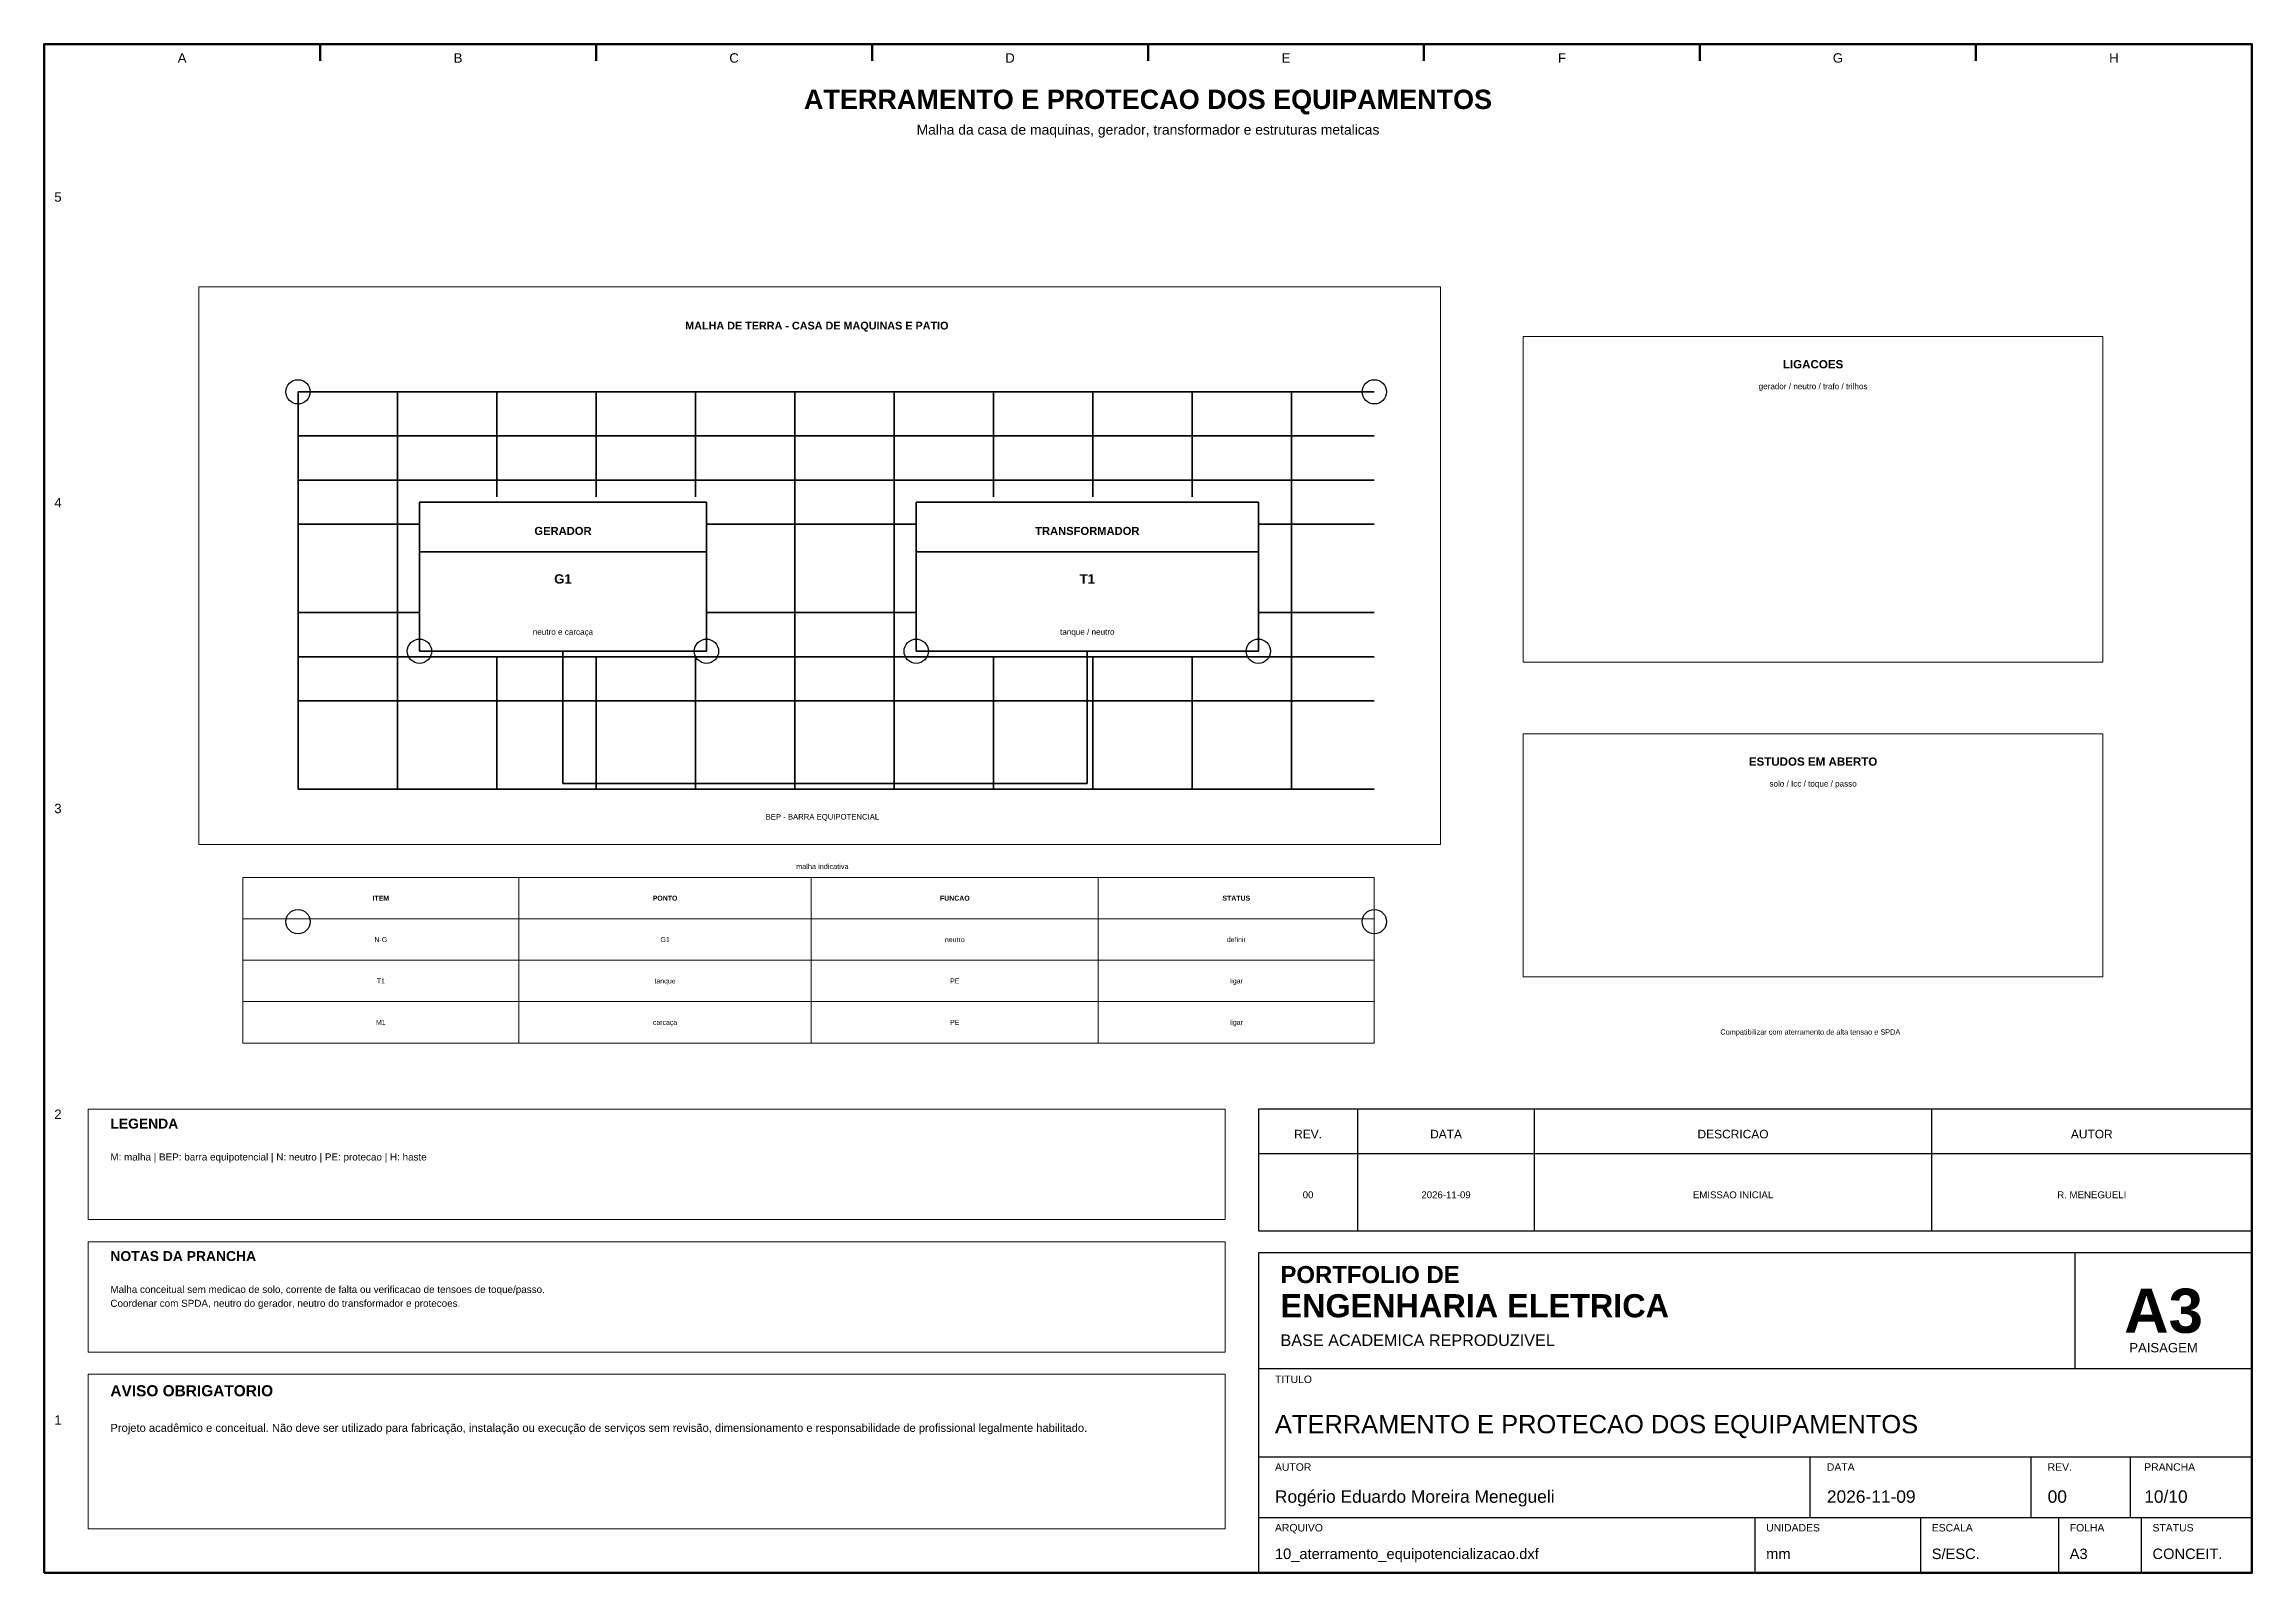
# Model space of a CAD drawing. Header units: millimetres. Extents: x 10 to 410, y 10 to 287.
import ezdxf
from ezdxf.enums import TextEntityAlignment as Align

# ---------------------------------------------------------------- set-up
doc = ezdxf.new("R2010")
doc.units = ezdxf.units.MM
for name, color, linetype, lineweight in [('00_MOLDURA', 7, 'CONTINUOUS', 50), ('01_CARIMBO', 7, 'CONTINUOUS', 25), ('02_TEXTO', 7, 'CONTINUOUS', 18), ('04_EQUIPAMENTOS', 250, 'CONTINUOUS', 35), ('07_INSTRUMENTACAO', 202, 'CONTINUOUS', 25), ('08_CABOS', 160, 'CONTINUOUS', 35), ('11_ARQUITETURA', 8, 'CONTINUOUS', 18), ('12_LEGENDA', 7, 'CONTINUOUS', 18), ('13_NOTAS', 7, 'CONTINUOUS', 18)]:
    doc.layers.add(name, color=color, linetype=linetype, lineweight=lineweight)
doc.styles.add('PORTFOLIO_TEXTO', font='arial.ttf')
doc.styles.add('PORTFOLIO_TITULO', font='arialbd.ttf', dxfattribs={"width": 0.92})

# ---------------------------------------------------------------- blocks, each defined once
blk = doc.blocks.new('CARIMBO_A3')
at = {"layer": '01_CARIMBO'}
for p, q in [((148, 37), (148, 58)), ((0, 37), (180, 37)), ((0, 21), (180, 21)), ((100, 10), (100, 21)), ((140, 10), (140, 21)), ((158, 10), (158, 21)), ((0, 10), (180, 10)), ((90, 0), (90, 10)), ((120, 0), (120, 10)), ((145, 0), (145, 10)), ((160, 0), (160, 10))]:
    blk.add_line(p, q, dxfattribs=at)
blk.add_lwpolyline([(0, 0), (180, 0), (180, 58), (0, 58)], close=True, dxfattribs=at)
at = {"layer": '01_CARIMBO', "style": 'PORTFOLIO_TEXTO'}
for s, p in [('TITULO', (3, 34.4)), ('AUTOR', (3, 18.5)), ('DATA', (103, 18.5)), ('REV.', (143, 18.5)), ('PRANCHA', (160.5, 18.5)), ('ARQUIVO', (3, 7.5)), ('UNIDADES', (92, 7.5)), ('ESCALA', (122, 7.5)), ('FOLHA', (147, 7.5)), ('STATUS', (162, 7.5))]:
    blk.add_text(s, height=1.35, dxfattribs=at).set_placement(p)
at = {"layer": '02_TEXTO'}
for s, height, style, p in [('PORTFOLIO DE', 3.1, 'PORTFOLIO_TITULO', (4, 52.5)), ('ENGENHARIA ELETRICA', 4.2, 'PORTFOLIO_TITULO', (4, 46.3)), ('BASE ACADEMICA REPRODUZIVEL', 2.1, 'PORTFOLIO_TEXTO', (4, 41.1))]:
    blk.add_text(s, height=height, dxfattribs=dict(at, style=style)).set_placement(p)
for s, height, style, p in [('A3', 8, 'PORTFOLIO_TITULO', (164, 47.5)), ('PAISAGEM', 1.7, 'PORTFOLIO_TEXTO', (164, 40.8))]:
    blk.add_text(s, height=height, dxfattribs=dict(at, style=style)).set_placement(p, align=Align.MIDDLE_CENTER)
at = {"layer": '02_TEXTO', "style": 'PORTFOLIO_TEXTO'}
for tag, p, height in [('TITULO', (3, 25.3), 3.3), ('AUTOR', (3, 12.7), 2.25), ('DATA', (103, 12.7), 2.25), ('REVISAO', (143, 12.7), 2.25), ('PRANCHA', (160.5, 12.7), 2.25), ('ARQUIVO', (3, 2.5), 1.9), ('UNIDADES', (92, 2.5), 1.9), ('ESCALA', (122, 2.5), 1.9), ('FOLHA', (147, 2.5), 1.9), ('STATUS', (162, 2.5), 1.9)]:
    blk.add_attdef(tag, p, '', height=height, dxfattribs=at)

msp = doc.modelspace()

# ---------------------------------------------------------------- linework, layer by layer
at = {"layer": '00_MOLDURA'}
for p, q in [((60, 287), (60, 284)), ((110, 287), (110, 284)), ((160, 287), (160, 284)), ((210, 287), (210, 284)), ((260, 287), (260, 284)), ((310, 287), (310, 284)), ((360, 287), (360, 284))]:
    msp.add_line(p, q, dxfattribs=at)
msp.add_lwpolyline([(10, 10), (410, 10), (410, 287), (10, 287)], close=True, dxfattribs=at)
at = {"layer": '01_CARIMBO'}
for p, q in [((248, 72), (248, 94)), ((280, 72), (280, 94)), ((352, 72), (352, 94)), ((230, 86), (410, 86))]:
    msp.add_line(p, q, dxfattribs=at)
msp.add_lwpolyline([(230, 72), (410, 72), (410, 94), (230, 94)], close=True, dxfattribs=at)
at = {"layer": '04_EQUIPAMENTOS'}
for p, q in [((78, 195), (130, 195)), ((168, 195), (230, 195))]:
    msp.add_line(p, q, dxfattribs=at)
for points in [[(78, 177), (130, 177), (130, 204), (78, 204)], [(168, 177), (230, 177), (230, 204), (168, 204)]]:
    msp.add_lwpolyline(points, close=True, dxfattribs=at)
at = {"layer": '07_INSTRUMENTACAO'}
for centre in [(56, 224), (251, 224), (78, 177), (130, 177), (168, 177), (230, 177), (56, 128), (251, 128)]:
    msp.add_circle(centre, 2.2, dxfattribs=at)
at = {"layer": '08_CABOS', "lineweight": 35}
for p, q in [((56, 152), (56, 224)), ((56, 224), (251, 224)), ((74, 152), (74, 224)), ((92, 205), (92, 224)), ((110, 205), (110, 224)), ((128, 205), (128, 224)), ((146, 152), (146, 224)), ((164, 152), (164, 224)), ((182, 205), (182, 224)), ((200, 205), (200, 224)), ((218, 205), (218, 224)), ((236, 152), (236, 224)), ((56, 216), (251, 216)), ((56, 208), (251, 208)), ((56, 200), (78, 200)), ((130, 200), (168, 200)), ((230, 200), (251, 200)), ((56, 184), (78, 184)), ((130, 184), (168, 184)), ((230, 184), (251, 184)), ((56, 176), (251, 176)), ((92, 152), (92, 176)), ((110, 152), (110, 176)), ((128, 152), (128, 176)), ((182, 152), (182, 176)), ((200, 152), (200, 176)), ((218, 152), (218, 176)), ((56, 168), (251, 168)), ((56, 152), (251, 152))]:
    msp.add_line(p, q, dxfattribs=at)
at = {"layer": '08_CABOS'}
for p, q in [((104, 177), (104, 153)), ((199, 177), (199, 153)), ((104, 153), (199, 153))]:
    msp.add_line(p, q, dxfattribs=at)
at = {"layer": '11_ARQUITETURA'}
for points in [[(38, 142), (263, 142), (263, 243), (38, 243)], [(278, 175), (383, 175), (383, 234), (278, 234)], [(278, 118), (383, 118), (383, 162), (278, 162)]]:
    msp.add_lwpolyline(points, close=True, dxfattribs=at)
at = {"layer": '12_LEGENDA'}
for p, q in [((96, 136), (96, 106)), ((149, 136), (149, 106)), ((201, 136), (201, 106)), ((46, 128.5), (251, 128.5)), ((46, 121), (251, 121)), ((46, 113.5), (251, 113.5))]:
    msp.add_line(p, q, dxfattribs=at)
for points in [[(46, 106), (251, 106), (251, 136), (46, 136)], [(18, 74), (224, 74), (224, 94), (18, 94)]]:
    msp.add_lwpolyline(points, close=True, dxfattribs=at)
at = {"layer": '13_NOTAS'}
for points in [[(18, 50), (224, 50), (224, 70), (18, 70)], [(18, 18), (224, 18), (224, 46), (18, 46)]]:
    msp.add_lwpolyline(points, close=True, dxfattribs=at)

# ---------------------------------------------------------------- block references
at = {"layer": '01_CARIMBO'}
msp.add_blockref('CARIMBO_A3', (230, 10), dxfattribs=at).add_auto_attribs({'TITULO': 'ATERRAMENTO E PROTECAO DOS EQUIPAMENTOS', 'AUTOR': 'Rogério Eduardo Moreira Menegueli', 'DATA': '2026-11-09', 'REVISAO': '00', 'PRANCHA': '10/10', 'ARQUIVO': '10_aterramento_equipotencializacao.dxf', 'UNIDADES': 'mm', 'ESCALA': 'S/ESC.', 'FOLHA': 'A3', 'STATUS': 'CONCEIT.'})

# ---------------------------------------------------------------- texts
at = {"layer": '00_MOLDURA', "style": 'PORTFOLIO_TEXTO'}
for s, p in [('A', (35, 284.5)), ('B', (85, 284.5)), ('C', (135, 284.5)), ('D', (185, 284.5)), ('E', (235, 284.5)), ('F', (285, 284.5)), ('G', (335, 284.5)), ('H', (385, 284.5)), ('5', (12.5, 259.3)), ('4', (12.5, 203.9)), ('3', (12.5, 148.5)), ('2', (12.5, 93.1)), ('1', (12.5, 37.7))]:
    msp.add_text(s, height=1.7, dxfattribs=at).set_placement(p, align=Align.MIDDLE_CENTER)
at = {"layer": '01_CARIMBO', "style": 'PORTFOLIO_TEXTO'}
for s, p in [('REV.', (239, 89.5)), ('DATA', (264, 89.5)), ('DESCRICAO', (316, 89.5)), ('AUTOR', (381, 89.5))]:
    msp.add_text(s, height=1.55, dxfattribs=at).set_placement(p, align=Align.MIDDLE_CENTER)
at = {"layer": '02_TEXTO'}
for s, height, style, p in [('ATERRAMENTO E PROTECAO DOS EQUIPAMENTOS', 3.5, 'PORTFOLIO_TITULO', (210, 277)), ('Malha da casa de maquinas, gerador, transformador e estruturas metalicas', 1.8, 'PORTFOLIO_TEXTO', (210, 271.5)), ('gerador / neutro / trafo / trilhos', 1.05, 'PORTFOLIO_TEXTO', (330.5, 225)), ('G1', 1.7, 'PORTFOLIO_TITULO', (104, 190.1)), ('T1', 1.7, 'PORTFOLIO_TITULO', (199, 190.1)), ('neutro e carcaça', 1.05, 'PORTFOLIO_TEXTO', (104, 180.5)), ('tanque / neutro', 1.05, 'PORTFOLIO_TEXTO', (199, 180.5)), ('solo / Icc / toque / passo', 1.05, 'PORTFOLIO_TEXTO', (330.5, 153)), ('00', 1.25, 'PORTFOLIO_TEXTO', (239, 78.5)), ('2026-11-09', 1.25, 'PORTFOLIO_TEXTO', (264, 78.5)), ('EMISSAO INICIAL', 1.25, 'PORTFOLIO_TEXTO', (316, 78.5)), ('R. MENEGUELI', 1.25, 'PORTFOLIO_TEXTO', (381, 78.5))]:
    msp.add_text(s, height=height, dxfattribs=dict(at, style=style)).set_placement(p, align=Align.MIDDLE_CENTER)
at = {"layer": '04_EQUIPAMENTOS', "style": 'PORTFOLIO_TITULO'}
for s, p in [('GERADOR', (104, 198.8)), ('TRANSFORMADOR', (199, 198.8))]:
    msp.add_text(s, height=1.45, dxfattribs=at).set_placement(p, align=Align.MIDDLE_CENTER)
at = {"layer": '08_CABOS', "style": 'PORTFOLIO_TEXTO'}
for s, height, p in [('BEP - BARRA EQUIPOTENCIAL', 1, (151, 147)), ('malha indicativa', 0.95, (151, 138))]:
    msp.add_text(s, height=height, dxfattribs=at).set_placement(p, align=Align.MIDDLE_CENTER)
at = {"layer": '11_ARQUITETURA', "style": 'PORTFOLIO_TITULO'}
for s, height, p in [('MALHA DE TERRA - CASA DE MAQUINAS E PATIO', 1.4, (150, 236)), ('LIGACOES', 1.5, (330.5, 229)), ('ESTUDOS EM ABERTO', 1.5, (330.5, 157))]:
    msp.add_text(s, height=height, dxfattribs=at).set_placement(p, align=Align.MIDDLE_CENTER)
at = {"layer": '12_LEGENDA'}
for s, style, p in [('ITEM', 'PORTFOLIO_TITULO', (71, 132.25)), ('PONTO', 'PORTFOLIO_TITULO', (122.5, 132.25)), ('FUNCAO', 'PORTFOLIO_TITULO', (175, 132.25)), ('STATUS', 'PORTFOLIO_TITULO', (226, 132.25)), ('N-G', 'PORTFOLIO_TEXTO', (71, 124.75)), ('G1', 'PORTFOLIO_TEXTO', (122.5, 124.75)), ('neutro', 'PORTFOLIO_TEXTO', (175, 124.75)), ('definir', 'PORTFOLIO_TEXTO', (226, 124.75)), ('T1', 'PORTFOLIO_TEXTO', (71, 117.25)), ('tanque', 'PORTFOLIO_TEXTO', (122.5, 117.25)), ('PE', 'PORTFOLIO_TEXTO', (175, 117.25)), ('ligar', 'PORTFOLIO_TEXTO', (226, 117.25)), ('M1', 'PORTFOLIO_TEXTO', (71, 109.75)), ('carcaça', 'PORTFOLIO_TEXTO', (122.5, 109.75)), ('PE', 'PORTFOLIO_TEXTO', (175, 109.75)), ('ligar', 'PORTFOLIO_TEXTO', (226, 109.75))]:
    msp.add_text(s, height=0.9, dxfattribs=dict(at, style=style)).set_placement(p, align=Align.MIDDLE_CENTER)
at = {"layer": '12_LEGENDA', "style": 'PORTFOLIO_TITULO'}
msp.add_text('LEGENDA', height=1.8, dxfattribs=at).set_placement((22, 90.5))
at = {"layer": '12_LEGENDA', "insert": (22, 86), "char_height": 1.28, "width": 198, "attachment_point": 1, "line_spacing_factor": 1.18, "style": 'PORTFOLIO_TEXTO'}
msp.add_mtext('M: malha | BEP: barra equipotencial | N: neutro | PE: protecao | H: haste', dxfattribs=at)
at = {"layer": '13_NOTAS', "style": 'PORTFOLIO_TEXTO'}
msp.add_text('Compatibilizar com aterramento de alta tensao e SPDA', height=0.95, dxfattribs=at).set_placement((330, 108), align=Align.MIDDLE_CENTER)
at = {"layer": '13_NOTAS', "style": 'PORTFOLIO_TITULO'}
for s, height, p in [('NOTAS DA PRANCHA', 1.8, (22, 66.5)), ('AVISO OBRIGATORIO', 2, (22, 42))]:
    msp.add_text(s, height=height, dxfattribs=at).set_placement(p)
at = {"layer": '13_NOTAS', "width": 198, "attachment_point": 1, "line_spacing_factor": 1.18, "style": 'PORTFOLIO_TEXTO'}
for s, insert, char_height in [('Malha conceitual sem medicao de solo, corrente de falta ou verificacao de tensoes de toque/passo.\\PCoordenar com SPDA, neutro do gerador, neutro do transformador e protecoes.', (22, 62), 1.28), ('Projeto acadêmico e conceitual. Não deve ser utilizado para fabricação, instalação ou execução de serviços sem revisão, dimensionamento e responsabilidade de profissional legalmente habilitado.', (22, 37), 1.45)]:
    msp.add_mtext(s, dxfattribs=dict(at, insert=insert, char_height=char_height))

doc.saveas('drawing.dxf')
